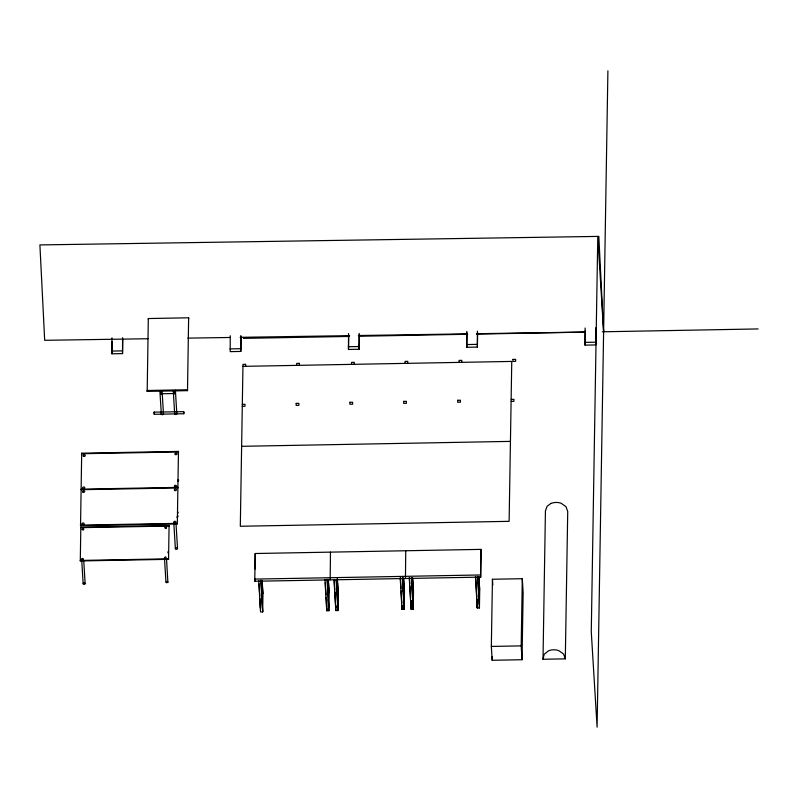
<?xml version="1.0" encoding="UTF-8"?>
<svg xmlns="http://www.w3.org/2000/svg" width="798" height="798" viewBox="0 0 798 798"><rect width="100%" height="100%" fill="white"/><g stroke="black" fill="none" stroke-linecap="round" stroke-linejoin="round"><path stroke-width="1.2" d="M161.186 393.773L174.403 393.524M161.096 392.347L161.146 394.212M178.463 451.419L177.316 523.907L80.538 525.683L81.695 453.194L178.463 451.419L178.503 451.957L81.725 453.733L81.695 453.194M169.076 525.543L168.558 559.328L80.299 560.944L80.817 527.159L169.076 525.543L169.106 526.042L80.847 527.658L80.817 527.159M122.772 339.21L122.533 353.604L111.91 353.803L111.959 337.873M111.91 353.803L112.109 341.803M122.533 353.604L122.583 337.674M188.637 317.804L187.51 390.651L147.191 391.389L148.318 318.542L188.637 317.804L188.697 318.701M241.056 337.045L240.816 351.439L230.193 351.629L230.243 335.709M240.816 351.439L240.866 335.509M245.634 366.312L245.664 364.307L242.981 364.357L240.308 526.261L509.124 521.333L511.757 361.424L242.941 366.362M254.781 579.099L255.21 553.513L481.004 549.373L480.715 577.124L254.921 581.263L254.781 579.099L480.586 574.959L480.715 577.124M254.921 581.263L254.961 578.819M255.121 569.074L255.21 553.513M260.547 602.111L260.447 608.166L259.899 598.48M296.706 365.374L296.736 363.369L299.43 363.319L299.4 365.324M326.771 608.285L326.731 610.749L328.886 610.709L329.195 592.186L328.367 579.757M324.946 579.298L326.731 610.749L326.781 599.687M330.472 552.136L330.182 579.877M337.345 578.351L338.252 592.016L337.943 610.55L335.788 610.59L335.878 605.642M337.225 579.059L338.103 592.216L337.943 610.55L336.217 580.296M359.339 334.881L359.1 349.265L348.477 349.464L348.526 333.534M348.477 349.464L348.716 335.07M351.549 364.367L351.579 362.372L354.262 362.322L354.232 364.317M359.1 349.265L359.15 333.345M405.035 363.389L405.075 361.384L407.758 361.334L407.728 363.339M402.062 605.662L402.002 609.373L404.157 609.333L404.456 590.799L403.638 578.38M400.217 577.912L402.002 609.373L401.923 605.572L404.077 605.532L404.317 590.999L403.439 577.852M405.743 550.76L405.454 578.5M412.696 578.211L413.514 590.64L413.204 609.163L411.06 609.203L411.199 600.555M459.069 362.392L459.099 360.397L461.793 360.347L461.753 362.342M477.623 332.706L477.384 347.1L466.76 347.29L466.81 331.37M466.76 347.29L467 332.906M477.384 347.1L477.433 331.17M478.9 577.004L479.728 589.423L479.418 607.956L477.264 607.996L477.274 599.348M477.413 599.348L477.264 607.996L475.478 576.535M480.586 574.959L481.004 549.373M491.339 646.43L492.446 579.248L522.291 578.71L523.139 592.555L522.032 659.727L492.186 660.275L491.339 646.43L521.194 645.881L522.032 659.727M492.186 660.275L492.246 656.545M521.194 645.881L522.291 578.71M551.009 503.428A10.155 6.793 0.9 0 1 561.124 503.239L565.962 506.64L567.727 511.498L565.303 658.849L543.009 659.258L545.433 510.79L547.149 506.221L551.009 503.428M595.926 329.345L595.667 344.936L585.044 345.125L585.114 327.998M585.044 345.125L585.283 330.731M595.667 344.936L595.737 327.808M607.906 70.852L597.104 727.148L591.268 631.787L597.782 236.417L603.607 331.769L598.819 236.398L39.9 244.926L44.688 340.307L148.009 338.731M174.323 392.008L174.373 393.973M154.174 412.187L154.243 414.102L154.194 412.197M183.7 412.736L183.769 413.723L183.71 411.648L154.184 412.147M166.523 558.8L167.879 582.38L166.343 582.74L166.363 581.562M83.62 583.049C82.014 584.106 85.087 585.153 85.137 583.587L83.72 560.326M167.969 552.934L167.989 551.697M243.41 338.372L349.334 336.437M359.309 336.247L467.728 334.262M476.456 334.103L584.874 332.118M602.32 331.798L758.1 328.936M111.74 351.06L122.363 350.871M230.033 348.896L240.657 348.706M348.317 346.731L358.94 346.531M466.601 344.556L477.224 344.367M584.884 342.392L595.508 342.192M242.323 404.337L245.006 404.287L244.976 406.282L242.283 406.332M511.239 399.399L513.922 399.349L513.892 401.354L511.199 401.404M154.223 414.302L183.749 413.733M241.624 446.311L510.441 441.384M335.958 592.256L338.103 592.216M402.162 591.039L404.317 590.999M187.849 338.123L230.173 337.474M240.128 337.325L349.674 335.649M358.382 335.519L466.68 333.863M476.635 333.714L584.934 332.058M84.299 582.929L85.137 583.587M167.171 581.413L167.949 582.071M183.73 411.638L183.779 412.706M565.303 658.849L563.538 653.981L558.7 650.589A10.155 6.793 0.9 0 0 548.585 650.769L544.166 654.33L543.009 659.258M478.71 576.465L479.578 589.622M412.496 577.682L413.374 590.839M328.168 579.228L329.045 592.385M262.163 580.974L262.981 593.393L262.672 611.926L260.527 611.966L258.732 580.505M261.963 580.445L262.841 593.592M492.446 579.248L492.795 585.024M187.51 390.651L187.45 389.753L147.131 390.491L147.191 391.389M175.39 390.282L176.817 413.603M173.246 390.431L174.672 413.753M177.316 523.907L177.276 523.368L80.508 525.144L80.538 525.683M176.059 524.406L177.525 548.465M173.834 523.358L175.38 548.625M162.044 390.521L163.47 413.853M159.889 390.681L161.316 414.002M168.558 559.328L168.528 558.829L80.269 560.445L80.299 560.944M164.538 558.949L165.954 582.211M148.318 318.542L148.368 319.439M81.735 560.465L83.152 583.727M477.773 576.306L479.339 604.156M477.633 576.495L479.418 607.956M475.618 576.346L476.785 596.924M476.915 599.348L477.194 604.196M411.628 578.73L413.204 609.163L411.419 577.712M409.414 577.553L409.753 583.607M409.893 586.031L410.571 598.141M410.711 600.565L410.98 605.403M409.264 577.752L411.06 609.203M402.501 577.682L404.077 605.532M402.362 577.872L404.157 609.333M400.357 577.722L400.965 588.625M401.105 591.039L401.783 603.148M336.367 580.106L337.863 606.749L335.719 606.789L334.891 592.256M334.212 580.146L334.761 589.832M334.073 580.336L335.788 610.59M327.31 580.276L328.806 606.909M327.1 579.258L328.886 610.709M325.295 582.73L325.973 594.839M326.113 597.263L326.661 606.949M261.026 580.276L262.672 611.926L260.886 580.465M259.081 583.946L259.769 596.056M176.268 412.965A1.077 0.798 -3.5 0 1 176.667 414.062A1.077 0.798 -3.5 0 1 175.171 414.371A1.077 0.798 -3.5 0 1 174.852 413.264M163.45 413.733A1.077 0.798 -3.5 0 1 162.074 414.701A1.077 0.798 -3.5 0 1 161.645 413.374M177.575 511.857A1.077 0.798 -3.5 0 1 177.555 513.264M178.104 479.638A1.077 0.798 -3.5 0 1 177.565 481.144M176.767 547.777A1.077 0.798 -3.5 0 1 177.365 548.944A1.077 0.798 -3.5 0 1 175.67 549.114A1.077 0.798 -3.5 0 1 175.949 547.857M177.575 515.638A1.077 0.798 -3.5 0 1 176.747 517.104M296.188 403.389L296.158 405.384L298.841 405.334L298.881 403.339L296.188 403.389M349.953 402.282L349.923 404.277L352.606 404.227L352.636 402.232L349.953 402.282M403.708 401.374L403.678 403.369L406.372 403.319L406.401 401.324L403.708 401.374M457.743 400.267L457.713 402.262L460.396 402.212L460.436 400.217L457.743 400.267M512.974 359.409L512.934 361.404L515.628 361.354L515.658 359.359L512.974 359.409M82.144 529.313C83.87 531.967 84.788 526.909 82.154 529.264M81.655 559.139C83.62 561.692 84.159 556.705 81.665 559.079M164.957 527.797C166.662 530.451 167.61 525.363 164.967 527.747M164.458 557.612C166.393 560.206 166.922 555.189 164.468 557.563M177.874 487.388L81.097 489.164L81.137 489.703L177.904 487.937L177.874 487.388M174.882 486.8A1.077 0.798 -3.5 0 0 176.508 486.082A1.077 0.798 -3.5 0 0 174.902 485.423A1.077 0.798 -3.5 0 0 174.882 486.8M175.41 454.581A1.077 0.798 -3.5 0 0 177.036 453.863A1.077 0.798 -3.5 0 0 175.43 453.194A1.077 0.798 -3.5 0 0 175.41 454.581M83.122 488.486A1.077 0.798 -3.5 0 0 84.748 487.768A1.077 0.798 -3.5 0 0 83.142 487.099A1.077 0.798 -3.5 0 0 83.122 488.486M83.65 456.266A1.077 0.798 -3.5 0 0 85.276 455.538A1.077 0.798 -3.5 0 0 83.68 454.88A1.077 0.798 -3.5 0 0 83.65 456.266M174.283 522.78A1.077 0.798 -3.5 0 0 175.909 522.062A1.077 0.798 -3.5 0 0 174.313 521.393A1.077 0.798 -3.5 0 0 174.283 522.78M174.822 490.561A1.077 0.798 -3.5 0 0 176.438 489.832A1.077 0.798 -3.5 0 0 174.842 489.174A1.077 0.798 -3.5 0 0 174.822 490.561M82.533 524.466A1.077 0.798 -3.5 0 0 84.159 523.737A1.077 0.798 -3.5 0 0 82.553 523.079A1.077 0.798 -3.5 0 0 82.533 524.466M83.062 492.236A1.077 0.798 -3.5 0 0 84.688 491.518A1.077 0.798 -3.5 0 0 83.082 490.86A1.077 0.798 -3.5 0 0 83.062 492.236"/></g></svg>
